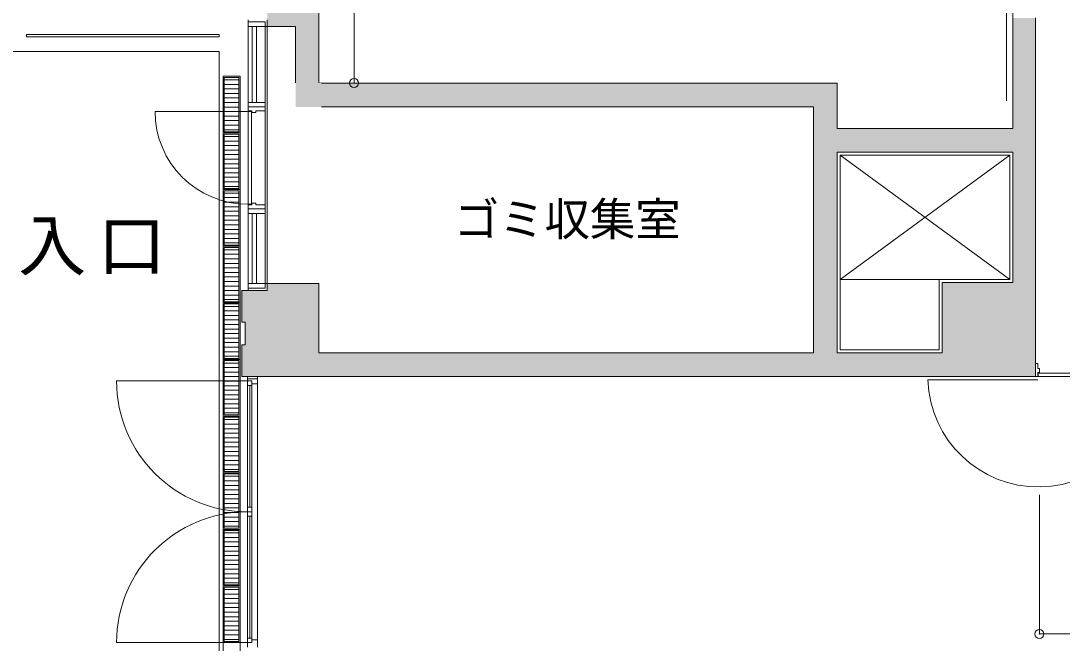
# Model space of a CAD drawing. Units: millimetres, scale not verified. Extents: x -61855 to 52913, y -114842 to -21833.
# Drawn here: x -56897 to -47706, y -94275 to -88780 of the extents above; entities that cross this region are included whole.
import ezdxf
from ezdxf.enums import TextEntityAlignment as Align

# ---------------------------------------------------------------- set-up
doc = ezdxf.new("R2010")
doc.units = ezdxf.units.MM
doc.header["$LTSCALE"] = 200
doc.header["$PDMODE"] = 32
doc.header["$PDSIZE"] = 80
for name, color, linetype, lineweight in [('0-1_躯体', 7, 'Continuous', 9), ('0-2_建具', 7, 'Continuous', 9), ('0-3_仕上', 4, 'Continuous', 5), ('0-5_設備機器', 7, 'Continuous', 9), ('0-6_寸法', 4, 'Continuous', 5)]:
    doc.layers.add(name, color=color, linetype=linetype, lineweight=lineweight)
doc.layers.add('0-4_室名', color=7, linetype='Continuous')
doc.styles.add('・', font='')
doc.styles.get('・').set_extended_font_data('・')

msp = doc.modelspace()

# ---------------------------------------------------------------- linework, layer by layer
at = {"layer": '0-1_躯体'}
for p, q in [((-48141.8, -89730), (-48141.8, -85540)), ((-54266.8, -88049.9), (-54266.8, -89330)), ((-54721.8, -88770), (-54721.8, -88830)), ((-47941.8, -88755), (-47941.8, -91920)), ((-54471.8, -88830), (-54721.8, -88830)), ((-55146.8, -88920), (-55146.8, -88900)), ((-55146.8, -89050), (-58901.8, -89050)), ((-55146.8, -97460), (-55146.8, -89050)), ((-54266.8, -89330), (-49691.8, -89330)), ((-49691.8, -89730), (-49691.8, -89330)), ((-49901.8, -91710), (-49901.8, -89540)), ((-49691.8, -89730), (-48141.8, -89730)), ((-49691.8, -89940), (-48141.8, -89940)), ((-49691.8, -91710), (-49691.8, -89940)), ((-49666.8, -89965), (-48166.8, -89965)), ((-49666.8, -91685), (-49666.8, -89965)), ((-48166.8, -91065), (-49666.8, -89965)), ((-49666.8, -91065), (-48166.8, -89965)), ((-48166.8, -91065), (-48166.8, -89965)), ((-48141.8, -91090), (-48141.8, -89940)), ((-48791.8, -91065), (-49666.8, -91065)), ((-48791.8, -91065), (-48791.8, -91685)), ((-48166.8, -91065), (-48791.8, -91065)), ((-54946.8, -91159.8), (-54721.8, -91159.8)), ((-54946.8, -91159.8), (-54946.8, -91439.8)), ((-54941.8, -91159.8), (-54721.8, -91159.8)), ((-54266.8, -91099.8), (-54721.8, -91099.8)), ((-54266.8, -91099.8), (-54266.8, -91710)), ((-48766.8, -91090), (-48766.8, -91710)), ((-48141.8, -91090), (-48766.8, -91090)), ((-54946.8, -91639.8), (-54946.8, -91919.8)), ((-54946.8, -91639.8), (-54916.8, -91639.8)), ((-54946.8, -91640), (-54946.8, -91920)), ((-49901.8, -91710), (-54266.8, -91710)), ((-48766.8, -91710), (-49691.8, -91710)), ((-48791.8, -91685), (-49666.8, -91685)), ((-47941.8, -91920), (-54946.8, -91920)), ((-54806.8, -94310), (-54806.8, -91920))]:
    msp.add_line(p, q, dxfattribs=at)
for points in [[(-54266.8, -88830), (-54266.8, -87950), (-54726.8, -87950)], [(-54721.8, -91159.8), (-54721.8, -91099.8), (-54721.8, -88830)], [(-54471.8, -88830), (-54471.8, -89540), (-49901.8, -89540)], [(-54946.8, -91439.8), (-54916.8, -91439.8), (-54916.8, -91639.8)]]:
    msp.add_lwpolyline(points, dxfattribs=at)
at = {"layer": '0-1_躯体', "color": 9}
for points in [[(-54721.8, -88830), (-54266.8, -88830), (-54721.8, -87950), (-54266.8, -87950)], [(-47941.8, -88755), (-48141.8, -88755), (-47941.8, -91090), (-48141.8, -91090)], [(-54476.8, -89540), (-49691.8, -89540), (-54476.8, -89330), (-49691.8, -89330)], [(-49691.8, -89340), (-49901.8, -89340), (-49691.8, -91710), (-49901.8, -91710)], [(-48141.8, -89940), (-48141.8, -89730), (-49691.8, -89940), (-49691.8, -89730)], [(-54916.8, -91439.8), (-54916.8, -91159.8), (-54946.8, -91439.8), (-54946.8, -91159.8)], [(-54721.8, -91159.8), (-54916.8, -91159.8), (-54721.8, -91710), (-54916.8, -91710)], [(-54721.8, -91099.8), (-54721.8, -91710), (-54266.8, -91099.8), (-54266.8, -91710)], [(-47941.8, -91920), (-47941.8, -91090), (-48766.8, -91920), (-48766.8, -91090)], [(-54916.8, -91639.8), (-54946.8, -91639.8), (-54916.8, -91920), (-54946.8, -91920)], [(-48766.8, -91710), (-54946.8, -91710), (-48766.8, -91919.6), (-54946.8, -91919.6)], [(-47941.8, -91920), (-47941.8, -91710), (-54266.8, -91920), (-54266.8, -91710)]]:
    msp.add_solid(points, dxfattribs=at)
at = {"layer": '0-2_建具', "color": 4, "lineweight": 5}
for p, q in [((-48196.7, -88584.1), (-48196.7, -89486)), ((-54891.8, -89579.9), (-55711.8, -89579.9)), ((-54856.8, -91960), (-56051.8, -91960)), ((-48891.4, -91950), (-47921.8, -91950)), ((-56051.8, -94270), (-54856.8, -94270))]:
    msp.add_line(p, q, dxfattribs=at)
at = {"layer": '0-2_建具'}
for p, q in [((-54891.8, -88805.2), (-54891.8, -88770)), ((-54891.8, -88789.9), (-54741.8, -88789.9)), ((-54891.8, -88805.2), (-54891.8, -89628.7)), ((-54741.8, -88830), (-54891.8, -88830)), ((-54854.3, -89499.9), (-54854.3, -88830)), ((-54816.8, -89499.9), (-54816.8, -88830)), ((-54741.8, -91139.9), (-54741.8, -88789.9)), ((-54891.8, -89499.9), (-54741.8, -89499.9)), ((-54891.8, -89539.9), (-54741.8, -89539.9)), ((-54891.8, -89539.9), (-54891.8, -89574.9)), ((-54891.8, -89574.9), (-54856.8, -89574.9)), ((-54891.8, -89579.9), (-54861.8, -89579.9)), ((-54891.8, -89579.9), (-54891.8, -90399.9)), ((-54891.8, -89584.6), (-54891.8, -91159.8)), ((-54861.8, -89579.9), (-54861.8, -90399.9)), ((-54856.8, -89574.9), (-54856.8, -89589.9)), ((-54856.8, -89589.9), (-54821.8, -89589.9)), ((-54821.8, -89589.9), (-54821.8, -89574.9)), ((-54821.8, -89574.9), (-54741.8, -89574.9)), ((-54891.8, -90399.9), (-54861.8, -90399.9)), ((-54891.8, -90439.9), (-54891.8, -90404.9)), ((-54891.8, -90404.9), (-54856.8, -90404.9)), ((-54856.8, -90389.9), (-54821.8, -90389.9)), ((-54856.8, -90389.9), (-54821.8, -90389.9)), ((-54856.8, -90404.9), (-54856.8, -90389.9)), ((-54821.8, -90389.9), (-54821.8, -90404.9)), ((-54821.8, -90404.9), (-54741.8, -90404.9)), ((-54741.8, -90439.9), (-54891.8, -90439.9)), ((-54741.8, -90479.9), (-54891.8, -90479.9)), ((-54854.3, -91099.9), (-54854.3, -90479.9)), ((-54816.8, -91099.9), (-54816.8, -90479.9)), ((-54891.8, -91099.9), (-54741.8, -91099.9)), ((-54891.8, -91139.9), (-54741.8, -91139.9)), ((-54891.8, -91139.9), (-54741.8, -91139.9)), ((-54721.8, -91159.8), (-54891.8, -91159.8)), ((-54721.8, -91159.8), (-54891.8, -91159.8)), ((-54741.8, -91099.8), (-54721.8, -91099.8)), ((-54721.8, -91159.8), (-54721.8, -91099.8)), ((-47921.8, -91885), (-47906.8, -91885)), ((-47921.8, -91920), (-47921.8, -91885)), ((-47916.8, -91920), (-47916.8, -91890)), ((-47916.8, -91890), (-46936.8, -91890)), ((-47906.8, -91885), (-47906.8, -91850)), ((-54896.8, -91920), (-54806.8, -91920)), ((-54896.8, -91960), (-54896.8, -91920)), ((-54806.8, -91940), (-54896.8, -91940)), ((-54896.8, -91953.1), (-54896.8, -94310)), ((-54856.8, -91960), (-54856.8, -94270)), ((-54856.8, -91985), (-54806.8, -91985)), ((-54806.8, -91985), (-54806.8, -91920)), ((-47941.8, -91920), (-47921.8, -91920)), ((-47916.8, -91920), (-46936.8, -91920)), ((-54856.8, -92000), (-54896.8, -92000)), ((-54876.8, -92000), (-54876.8, -93075)), ((-54896.8, -93075), (-54856.8, -93075)), ((-54896.8, -93075), (-54856.8, -93075)), ((-54896.8, -93115), (-54856.8, -93115)), ((-54896.8, -93115), (-54856.8, -93115)), ((-54896.8, -93155), (-54856.8, -93155)), ((-54876.8, -93155), (-54876.8, -94230)), ((-54896.8, -94230), (-54856.8, -94230)), ((-54856.8, -94245), (-54806.8, -94245)), ((-54806.8, -94245), (-54806.8, -94310))]:
    msp.add_line(p, q, dxfattribs=at)
for points in [[(-54721.8, -88770), (-54721.8, -88830), (-54741.8, -88830)], [(-47921.8, -91805), (-47941.8, -91805), (-47941.8, -91920)], [(-47906.8, -91850), (-47921.8, -91850), (-47921.8, -91805)]]:
    msp.add_lwpolyline(points, dxfattribs=at)
at = {"layer": '0-2_建具', "color": 4, "lineweight": 5}
for centre, radius, start, end in [((-54891.8, -89579.9), 820, 180, 270), ((-54896.8, -91960), 1155, 180, 270), ((-47916.8, -91920), 975, 181.76323, 0), ((-54896.8, -94270), 1155, 90, 180)]:
    msp.add_arc(centre, radius, start, end, dxfattribs=at)
at = {"layer": '0-3_仕上', "color": 7, "lineweight": 9}
for p, q in [((-55111.8, -89270), (-54961.8, -89270)), ((-55111.8, -89270), (-54961.8, -89270)), ((-55111.8, -89770), (-55111.8, -89270)), ((-55101.8, -89280), (-54971.8, -89280)), ((-55101.8, -89760), (-55101.8, -89280)), ((-54971.8, -89760), (-54971.8, -89280)), ((-54961.8, -89770), (-54961.8, -89270)), ((-55111.8, -89770), (-54961.8, -89770)), ((-55111.8, -89770), (-54961.8, -89770)), ((-55111.8, -89770), (-54961.8, -89770)), ((-55111.8, -90270), (-55111.8, -89770)), ((-55101.8, -89760), (-54971.8, -89760)), ((-55101.8, -89780), (-54971.8, -89780)), ((-55101.8, -90260), (-55101.8, -89780)), ((-54971.8, -90260), (-54971.8, -89780)), ((-54961.8, -90270), (-54961.8, -89770)), ((-55111.8, -90270), (-54961.8, -90270)), ((-55111.8, -90270), (-54961.8, -90270)), ((-55111.8, -90270), (-54961.8, -90270)), ((-55111.8, -90770), (-55111.8, -90270)), ((-55101.8, -90260), (-54971.8, -90260)), ((-55101.8, -90280), (-54971.8, -90280)), ((-55101.8, -90760), (-55101.8, -90280)), ((-54971.8, -90760), (-54971.8, -90280)), ((-54961.8, -90770), (-54961.8, -90270)), ((-55111.8, -90770), (-54961.8, -90770)), ((-55111.8, -90770), (-54961.8, -90770)), ((-55111.8, -90770), (-54961.8, -90770)), ((-55111.8, -91270), (-55111.8, -90770)), ((-55101.8, -90760), (-54971.8, -90760)), ((-55101.8, -90780), (-54971.8, -90780)), ((-55101.8, -91260), (-55101.8, -90780)), ((-54971.8, -91260), (-54971.8, -90780)), ((-54961.8, -91270), (-54961.8, -90770)), ((-55101.8, -91260), (-54971.8, -91260)), ((-55111.8, -91270), (-54961.8, -91270)), ((-55111.8, -91270), (-54961.8, -91270)), ((-55111.8, -91270), (-54961.8, -91270)), ((-55111.8, -91770), (-55111.8, -91270)), ((-55101.8, -91280), (-54971.8, -91280)), ((-55101.8, -91760), (-55101.8, -91280)), ((-54971.8, -91760), (-54971.8, -91280)), ((-54961.8, -91770), (-54961.8, -91270)), ((-55111.8, -91770), (-54961.8, -91770)), ((-55111.8, -91770), (-54961.8, -91770)), ((-55111.8, -91770), (-54961.8, -91770)), ((-55111.8, -92270), (-55111.8, -91770)), ((-55101.8, -91760), (-54971.8, -91760)), ((-55101.8, -91780), (-54971.8, -91780)), ((-55101.8, -92260), (-55101.8, -91780)), ((-54971.8, -92260), (-54971.8, -91780)), ((-54961.8, -92270), (-54961.8, -91770)), ((-55111.8, -92270), (-54961.8, -92270)), ((-55111.8, -92270), (-54961.8, -92270)), ((-55111.8, -92270), (-54961.8, -92270)), ((-55111.8, -92770), (-55111.8, -92270)), ((-55101.8, -92260), (-54971.8, -92260)), ((-54961.8, -92770), (-54961.8, -92270)), ((-55101.8, -92280), (-54971.8, -92280)), ((-55101.8, -92760), (-55101.8, -92280)), ((-54971.8, -92760), (-54971.8, -92280)), ((-55111.8, -92770), (-54961.8, -92770)), ((-55111.8, -92770), (-54961.8, -92770)), ((-55111.8, -92770), (-54961.8, -92770)), ((-55111.8, -93270), (-55111.8, -92770)), ((-55101.8, -92760), (-54971.8, -92760)), ((-55101.8, -92780), (-54971.8, -92780)), ((-55101.8, -93260), (-55101.8, -92780)), ((-54971.8, -93260), (-54971.8, -92780)), ((-54961.8, -93270), (-54961.8, -92770)), ((-55111.8, -93270), (-54961.8, -93270)), ((-55111.8, -93270), (-54961.8, -93270)), ((-55111.8, -93270), (-54961.8, -93270)), ((-55111.8, -93770), (-55111.8, -93270)), ((-55101.8, -93260), (-54971.8, -93260)), ((-55101.8, -93280), (-54971.8, -93280)), ((-55101.8, -93760), (-55101.8, -93280)), ((-54971.8, -93760), (-54971.8, -93280)), ((-54961.8, -93770), (-54961.8, -93270)), ((-55111.8, -93770), (-54961.8, -93770)), ((-55111.8, -93770), (-54961.8, -93770)), ((-55111.8, -93770), (-54961.8, -93770)), ((-55111.8, -94270), (-55111.8, -93770)), ((-55101.8, -93760), (-54971.8, -93760)), ((-55101.8, -93780), (-54971.8, -93780)), ((-55101.8, -94260), (-55101.8, -93780)), ((-54971.8, -94260), (-54971.8, -93780)), ((-54961.8, -94270), (-54961.8, -93770)), ((-55111.8, -94270), (-54961.8, -94270)), ((-55111.8, -94270), (-54961.8, -94270)), ((-55111.8, -94270), (-54961.8, -94270)), ((-55111.8, -94770), (-55111.8, -94270)), ((-55101.8, -94260), (-54971.8, -94260)), ((-54961.8, -94770), (-54961.8, -94270))]:
    msp.add_line(p, q, dxfattribs=at)
at = {"layer": '0-3_仕上'}
for p, q in [((-54971.8, -89301.4), (-55101.8, -89301.4)), ((-54971.8, -89341.4), (-55101.8, -89341.4)), ((-54971.8, -89381.4), (-55101.8, -89381.4)), ((-54971.8, -89421.4), (-55101.8, -89421.4)), ((-54971.8, -89461.4), (-55101.8, -89461.4)), ((-54971.8, -89501.4), (-55101.8, -89501.4)), ((-54971.8, -89541.4), (-55101.8, -89541.4)), ((-54971.8, -89581.4), (-55101.8, -89581.4)), ((-54971.8, -89621.4), (-55101.8, -89621.4)), ((-54971.8, -89661.4), (-55101.8, -89661.4)), ((-54971.8, -89701.4), (-55101.8, -89701.4)), ((-54971.8, -89741.4), (-55101.8, -89741.4)), ((-54971.8, -89801.4), (-55101.8, -89801.4)), ((-54971.8, -89841.4), (-55101.8, -89841.4)), ((-54971.8, -89881.4), (-55101.8, -89881.4)), ((-54971.8, -89921.4), (-55101.8, -89921.4)), ((-54971.8, -89961.4), (-55101.8, -89961.4)), ((-54971.8, -90001.4), (-55101.8, -90001.4)), ((-54971.8, -90041.4), (-55101.8, -90041.4)), ((-54971.8, -90081.4), (-55101.8, -90081.4)), ((-54971.8, -90121.4), (-55101.8, -90121.4)), ((-54971.8, -90161.4), (-55101.8, -90161.4)), ((-54971.8, -90201.4), (-55101.8, -90201.4)), ((-54971.8, -90241.4), (-55101.8, -90241.4)), ((-54971.8, -90301.4), (-55101.8, -90301.4)), ((-54971.8, -90341.4), (-55101.8, -90341.4)), ((-54971.8, -90381.4), (-55101.8, -90381.4)), ((-54971.8, -90421.4), (-55101.8, -90421.4)), ((-54971.8, -90461.4), (-55101.8, -90461.4)), ((-54971.8, -90501.4), (-55101.8, -90501.4)), ((-54971.8, -90541.4), (-55101.8, -90541.4)), ((-54971.8, -90581.4), (-55101.8, -90581.4)), ((-54971.8, -90621.4), (-55101.8, -90621.4)), ((-54971.8, -90661.4), (-55101.8, -90661.4)), ((-54971.8, -90701.4), (-55101.8, -90701.4)), ((-54971.8, -90741.4), (-55101.8, -90741.4)), ((-54971.8, -90801.4), (-55101.8, -90801.4)), ((-54971.8, -90841.4), (-55101.8, -90841.4)), ((-54971.8, -90881.4), (-55101.8, -90881.4)), ((-54971.8, -90921.4), (-55101.8, -90921.4)), ((-54971.8, -90961.4), (-55101.8, -90961.4)), ((-54971.8, -91001.4), (-55101.8, -91001.4)), ((-54971.8, -91041.4), (-55101.8, -91041.4)), ((-54971.8, -91081.4), (-55101.8, -91081.4)), ((-54971.8, -91121.4), (-55101.8, -91121.4)), ((-54971.8, -91161.4), (-55101.8, -91161.4)), ((-54971.8, -91201.4), (-55101.8, -91201.4)), ((-54971.8, -91241.4), (-55101.8, -91241.4)), ((-54971.8, -91301.4), (-55101.8, -91301.4)), ((-54971.8, -91341.4), (-55101.8, -91341.4)), ((-54971.8, -91381.4), (-55101.8, -91381.4)), ((-54971.8, -91421.4), (-55101.8, -91421.4)), ((-54971.8, -91461.4), (-55101.8, -91461.4)), ((-54971.8, -91501.4), (-55101.8, -91501.4)), ((-54971.8, -91541.4), (-55101.8, -91541.4)), ((-54971.8, -91581.4), (-55101.8, -91581.4)), ((-54971.8, -91621.4), (-55101.8, -91621.4)), ((-54971.8, -91661.4), (-55101.8, -91661.4)), ((-54971.8, -91701.4), (-55101.8, -91701.4)), ((-54971.8, -91741.4), (-55101.8, -91741.4)), ((-54971.8, -91801.4), (-55101.8, -91801.4)), ((-54971.8, -91841.4), (-55101.8, -91841.4)), ((-54971.8, -91881.4), (-55101.8, -91881.4)), ((-54971.8, -91921.4), (-55101.8, -91921.4)), ((-54971.8, -91961.4), (-55101.8, -91961.4)), ((-54971.8, -92001.4), (-55101.8, -92001.4)), ((-54971.8, -92041.4), (-55101.8, -92041.4)), ((-54971.8, -92081.4), (-55101.8, -92081.4)), ((-54971.8, -92121.4), (-55101.8, -92121.4)), ((-54971.8, -92161.4), (-55101.8, -92161.4)), ((-54971.8, -92201.4), (-55101.8, -92201.4)), ((-54971.8, -92241.4), (-55101.8, -92241.4)), ((-54971.8, -92301.4), (-55101.8, -92301.4)), ((-54971.8, -92341.4), (-55101.8, -92341.4)), ((-54971.8, -92381.4), (-55101.8, -92381.4)), ((-54971.8, -92421.4), (-55101.8, -92421.4)), ((-54971.8, -92461.4), (-55101.8, -92461.4)), ((-54971.8, -92501.4), (-55101.8, -92501.4)), ((-54971.8, -92541.4), (-55101.8, -92541.4)), ((-54971.8, -92581.4), (-55101.8, -92581.4)), ((-54971.8, -92621.4), (-55101.8, -92621.4)), ((-54971.8, -92661.4), (-55101.8, -92661.4)), ((-54971.8, -92701.4), (-55101.8, -92701.4)), ((-54971.8, -92741.4), (-55101.8, -92741.4)), ((-54971.8, -92801.4), (-55101.8, -92801.4)), ((-54971.8, -92841.4), (-55101.8, -92841.4)), ((-54971.8, -92881.4), (-55101.8, -92881.4)), ((-54971.8, -92921.4), (-55101.8, -92921.4)), ((-54971.8, -92961.4), (-55101.8, -92961.4)), ((-54971.8, -93001.4), (-55101.8, -93001.4)), ((-54971.8, -93041.4), (-55101.8, -93041.4)), ((-54971.8, -93081.4), (-55101.8, -93081.4)), ((-54971.8, -93121.4), (-55101.8, -93121.4)), ((-54971.8, -93161.4), (-55101.8, -93161.4)), ((-54971.8, -93201.4), (-55101.8, -93201.4)), ((-54971.8, -93241.4), (-55101.8, -93241.4)), ((-54971.8, -93301.4), (-55101.8, -93301.4)), ((-54971.8, -93341.4), (-55101.8, -93341.4)), ((-54971.8, -93381.4), (-55101.8, -93381.4)), ((-54971.8, -93421.4), (-55101.8, -93421.4)), ((-54971.8, -93461.4), (-55101.8, -93461.4)), ((-54971.8, -93501.4), (-55101.8, -93501.4)), ((-54971.8, -93541.4), (-55101.8, -93541.4)), ((-54971.8, -93581.4), (-55101.8, -93581.4)), ((-54971.8, -93621.4), (-55101.8, -93621.4)), ((-54971.8, -93661.4), (-55101.8, -93661.4)), ((-54971.8, -93701.4), (-55101.8, -93701.4)), ((-54971.8, -93741.4), (-55101.8, -93741.4)), ((-54971.8, -93801.4), (-55101.8, -93801.4)), ((-54971.8, -93841.4), (-55101.8, -93841.4)), ((-54971.8, -93881.4), (-55101.8, -93881.4)), ((-54971.8, -93921.4), (-55101.8, -93921.4)), ((-54971.8, -93961.4), (-55101.8, -93961.4)), ((-54971.8, -94001.4), (-55101.8, -94001.4)), ((-54971.8, -94041.4), (-55101.8, -94041.4)), ((-54971.8, -94081.4), (-55101.8, -94081.4)), ((-54971.8, -94121.4), (-55101.8, -94121.4)), ((-54971.8, -94161.4), (-55101.8, -94161.4)), ((-54971.8, -94201.4), (-55101.8, -94201.4)), ((-54971.8, -94241.4), (-55101.8, -94241.4))]:
    msp.add_line(p, q, dxfattribs=at)
at = {"layer": '0-5_設備機器'}
for p, q in [((-56846.8, -88920), (-56846.8, -88900)), ((-56846.8, -88900), (-55146.8, -88900)), ((-55146.8, -88920), (-56846.8, -88920)), ((-55146.8, -88920), (-55146.8, -88900))]:
    msp.add_line(p, q, dxfattribs=at)
at = {"layer": '0-6_寸法'}
for p, q in [((-53955.9, -72745), (-53955.9, -89330)), ((-47906.8, -94193.3), (-47906.8, -92964.4)), ((-45976.8, -94193.3), (-47906.8, -94193.3))]:
    msp.add_line(p, q, dxfattribs=at)
for p in [(-53955.9, -89330), (-47906.8, -94193.3)]:
    msp.add_point(p, dxfattribs=at)

# ---------------------------------------------------------------- texts
at = {"layer": '0-4_室名', "style": '・'}
msp.add_text('ゴミ収集室', height=293.3, dxfattribs=at).set_placement((-53074.1, -90765.9), align=Align.BOTTOM_LEFT)
at = {"layer": '0-4_室名', "insert": (-58324.7, -91031.3), "char_height": 439.9, "attachment_point": 7, "style": '・'}
msp.add_mtext('\\T1.17;東搬入口', dxfattribs=at)

# ---------------------------------------------------------------- next in the draw order: wipeouts: each hides what was drawn before it
msp.add_wipeout([(-54476.8, -89540), (-54266.5, -89540), (-54266.5, -89330.4), (-54476.8, -89330.4)])

# ---------------------------------------------------------------- next in the draw order: wipeouts: each hides what was drawn before it
msp.add_wipeout([(-54479.7, -89329.3), (-54479.7, -89551.9), (-54245.7, -89551.9), (-54245.7, -89329.3)])

# ---------------------------------------------------------------- next in the draw order: linework, layer by layer
at = {"layer": '0-1_躯体', "color": 9}
for points in [[(-54266.8, -89329.3), (-54266.8, -88830), (-54471.8, -89329.3), (-54471.8, -88830)], [(-54245.7, -89330), (-54471.8, -89330), (-54245.7, -89540), (-54471.8, -89540)]]:
    msp.add_solid(points, dxfattribs=at)

doc.saveas('drawing.dxf')
